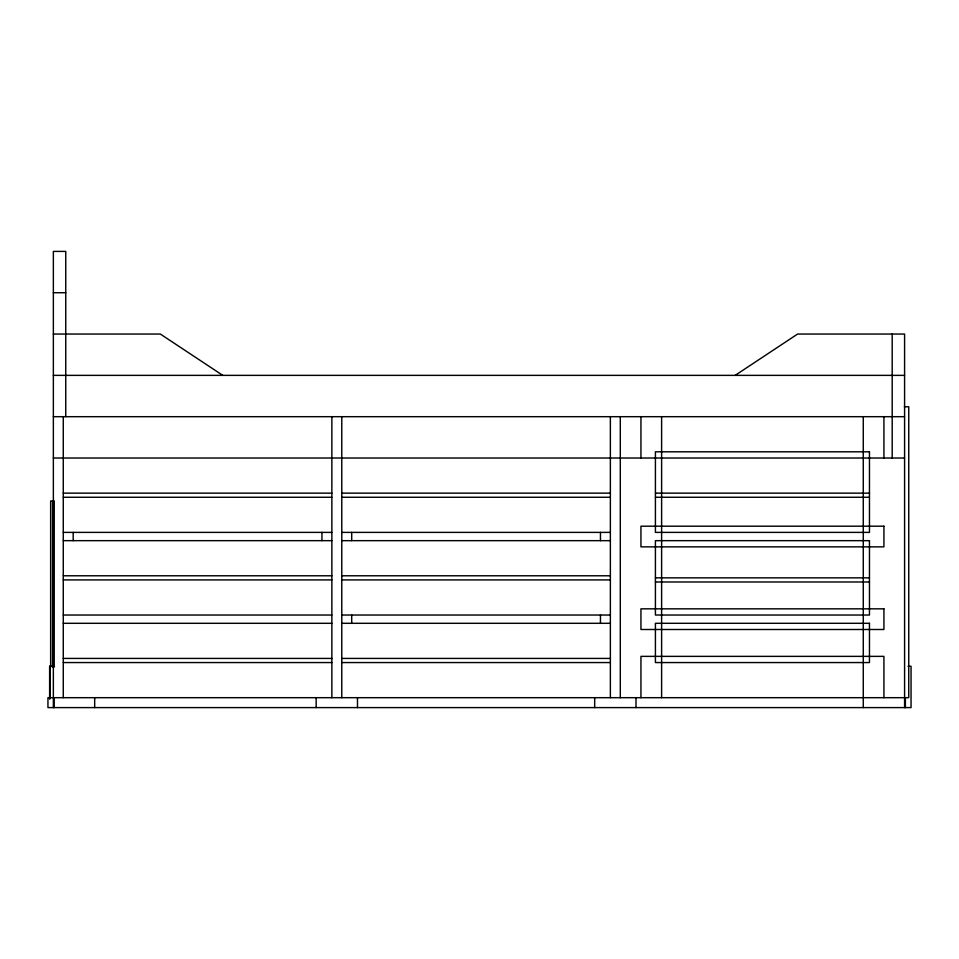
<?xml version="1.0" encoding="UTF-8"?>
<svg xmlns="http://www.w3.org/2000/svg" width="959" height="959" viewBox="0 0 959 959"><rect width="100%" height="100%" fill="white"/><g stroke="black" fill="none" stroke-linecap="round" stroke-linejoin="round"><path stroke-width="1.44" d="M735.169 375.365L797.6 334.044L904.589 334.044L904.589 707.598M53.356 292.723L65.751 292.723M53.356 334.044L160.333 334.044L222.776 375.365M53.356 375.365L904.589 375.365M904.361 406.772L908.748 406.772L908.748 697.684L47.95 697.684L47.95 707.598L911.05 707.598L911.05 666.277L908.053 666.277M53.356 416.686L904.589 416.686M53.356 458.018L904.589 458.018M63.27 493.142L331.862 493.142M341.776 493.142L610.368 493.142M655.417 493.142L869.465 493.142M63.27 497.265L331.862 497.265M341.776 497.265L610.368 497.265M655.417 497.265L869.465 497.265M53.632 500.982L50.647 500.982L50.647 667.176M63.27 532.389L331.862 532.389M341.776 532.389L610.368 532.389M63.27 540.66L331.862 540.66M341.776 540.66L610.368 540.66M63.27 575.784L331.862 575.784M341.776 575.784L610.368 575.784M655.417 577.845L869.465 577.845M63.27 579.907L331.862 579.907M341.776 579.907L610.368 579.907M655.417 581.981L869.465 581.981M63.27 615.031L331.862 615.031M341.776 615.031L610.368 615.031M63.27 623.302L331.862 623.302M341.776 623.302L610.368 623.302M63.27 658.425L331.862 658.425M341.776 658.425L610.368 658.425M63.27 662.561L331.862 662.561M341.776 662.561L610.368 662.561M54.555 666.277L49.616 666.277L49.616 698.739M905.38 697.684L905.38 707.598M892.194 334.044L892.194 458.018M883.922 416.686L883.922 458.018M883.922 697.684L883.922 656.364L640.948 656.364L640.948 697.684M863.268 416.686L863.268 707.598M661.614 416.686L661.614 697.684M640.948 416.686L640.948 458.018M635.997 697.684L635.997 707.598M620.293 416.686L620.293 697.684M610.368 416.686L610.368 697.684M600.454 532.389L600.454 540.66M600.454 615.031L600.454 623.302M594.676 697.684L594.676 707.598M357.479 697.684L357.479 707.598M351.701 532.389L351.701 540.66M351.701 615.031L351.701 623.302M341.776 416.686L341.776 697.684M331.862 416.686L331.862 697.684M321.948 532.389L321.948 540.66M316.158 697.684L316.158 707.598M94.677 697.684L94.677 707.598M73.184 532.389L73.184 540.66M65.751 416.686L65.751 251.402L53.356 251.402L53.356 707.598M63.27 416.686L63.27 697.684M54.184 500.982L54.136 667.176M54.148 697.684L54.148 707.598M52.577 500.982L52.577 667.176M50.072 666.277L50.072 698.739M49.82 666.277L49.82 698.739M869.465 451.809L655.417 451.809L655.417 532.389L869.465 532.389L869.465 451.809M883.922 526.191L640.948 526.191L640.948 546.858L883.922 546.858L883.922 526.191M869.465 540.66L655.417 540.66L655.417 615.031L869.465 615.031L869.465 540.66M883.922 608.833L640.948 608.833L640.948 629.5L883.922 629.5L883.922 608.833M869.465 623.302L655.417 623.302L655.417 662.561L869.465 662.561L869.465 623.302"/></g></svg>
